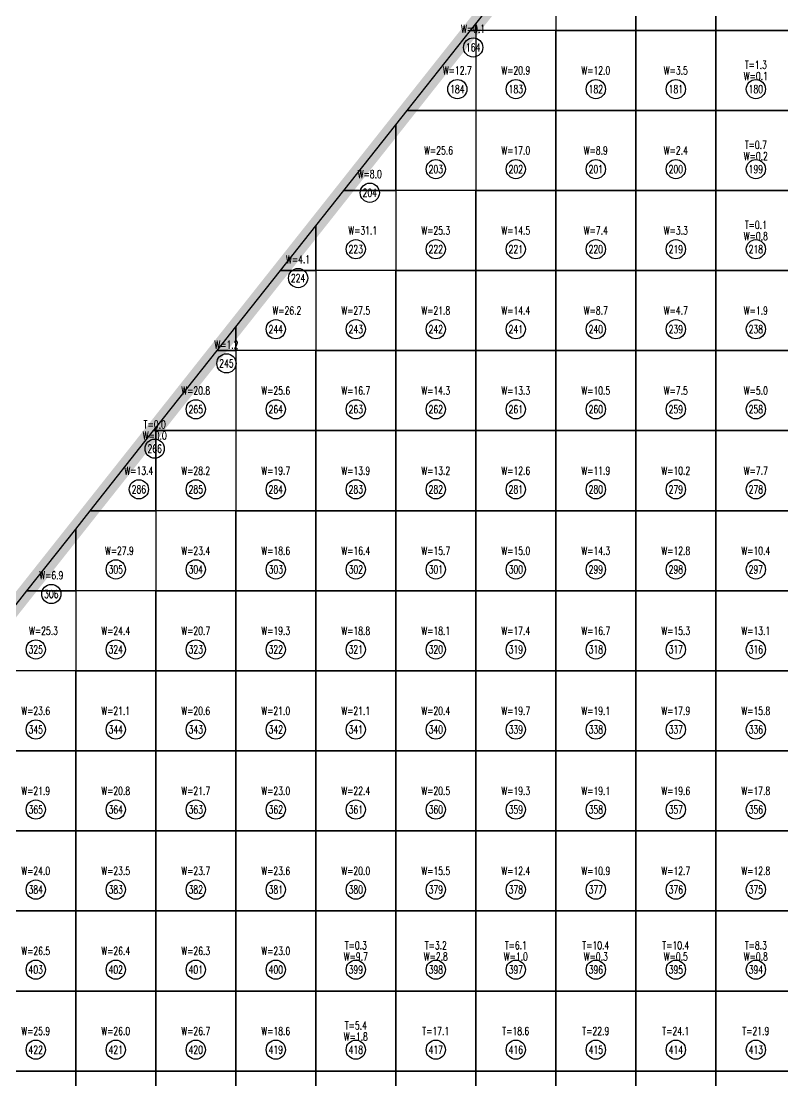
# Model space of a CAD drawing. Extents: x 4283 to 40403, y 1134 to 1764.
# Drawn here: x 29172.29 to 29202.04, y 1595.42 to 1636.78 of the extents above; entities that cross this region are included whole.
import ezdxf
from ezdxf.enums import TextEntityAlignment as Align

# ---------------------------------------------------------------- set-up
doc = ezdxf.new("R2010")
doc.units = 0
for name, color, linetype in [('tdz_2-5方格网', 2, 'Continuous'), ('tdz_2-5方格网计算', 7, 'Continuous'), ('tdz_格田', 6, 'Continuous')]:
    doc.layers.add(name, color=color, linetype=linetype)
doc.styles.add('GLandNum', font='txt_____.ttf', dxfattribs={"width": 0.7, "height": 0.5})

msp = doc.modelspace()

# ---------------------------------------------------------------- linework, layer by layer
at = {"layer": 'tdz_2-5方格网', "linetype": 'Continuous'}
for points in [[(29192.313, 1639.549, 2138.257), (29193.17, 1639.549, 2138.194), (29193.17, 1636.424, 2138.021), (29190.045, 1636.424, 2138.363), (29190.045, 1636.685, 2138.357)], [(29193.17, 1639.549, 2138.194), (29193.17, 1636.424, 2138.021), (29196.295, 1636.424, 2137.669), (29196.295, 1639.549, 2137.84)], [(29196.295, 1639.549, 2137.84), (29196.295, 1636.424, 2137.669), (29199.42, 1636.424, 2137.372), (29199.42, 1639.549, 2137.49)], [(29199.42, 1639.549, 2137.49), (29199.42, 1636.424, 2137.372), (29202.545, 1636.424, 2137.104), (29202.545, 1639.549, 2137.224)], [(29189.838, 1636.424, 2138.366), (29190.045, 1636.424, 2138.363), (29190.045, 1633.299, 2138.209), (29187.363, 1633.299, 2138.475)], [(29190.045, 1636.685, 2138.357), (29190.045, 1636.424, 2138.363), (29189.838, 1636.424, 2138.366)], [(29190.045, 1636.424, 2138.363), (29190.045, 1633.299, 2138.209), (29193.17, 1633.299, 2137.864), (29193.17, 1636.424, 2138.021)], [(29193.17, 1636.424, 2138.021), (29193.17, 1633.299, 2137.864), (29196.295, 1633.299, 2137.54), (29196.295, 1636.424, 2137.669)], [(29196.295, 1636.424, 2137.669), (29196.295, 1633.299, 2137.54), (29199.42, 1633.299, 2137.274), (29199.42, 1636.424, 2137.372)], [(29199.42, 1636.424, 2137.372), (29199.42, 1633.299, 2137.274), (29202.545, 1633.299, 2137.056), (29202.545, 1636.424, 2137.104)], [(29187.363, 1633.299, 2138.475), (29190.045, 1633.299, 2138.209), (29190.045, 1630.174, 2138.082), (29186.92, 1630.174, 2138.399), (29186.92, 1632.74, 2138.495)], [(29190.045, 1633.299, 2138.209), (29190.045, 1630.174, 2138.082), (29193.17, 1630.174, 2137.749), (29193.17, 1633.299, 2137.864)], [(29193.17, 1633.299, 2137.864), (29193.17, 1630.174, 2137.749), (29196.295, 1630.174, 2137.461), (29196.295, 1633.299, 2137.54)], [(29196.295, 1633.299, 2137.54), (29196.295, 1630.174, 2137.461), (29199.42, 1630.174, 2137.284), (29199.42, 1633.299, 2137.274)], [(29199.42, 1633.299, 2137.274), (29199.42, 1630.174, 2137.284), (29202.545, 1630.174, 2137.086), (29202.545, 1633.299, 2137.056)], [(29186.92, 1632.74, 2138.495), (29186.92, 1630.174, 2138.399), (29184.888, 1630.174, 2138.584)], [(29184.888, 1630.174, 2138.584), (29186.92, 1630.174, 2138.399), (29186.92, 1627.049, 2138.568), (29183.795, 1627.049, 2138.589), (29183.795, 1628.794, 2138.633)], [(29186.92, 1630.174, 2138.399), (29186.92, 1627.049, 2138.568), (29190.045, 1627.049, 2137.989), (29190.045, 1630.174, 2138.082)], [(29190.045, 1630.174, 2138.082), (29190.045, 1627.049, 2137.989), (29193.17, 1627.049, 2137.67), (29193.17, 1630.174, 2137.749)], [(29193.17, 1630.174, 2137.749), (29193.17, 1627.049, 2137.67), (29196.295, 1627.049, 2137.425), (29196.295, 1630.174, 2137.461)], [(29196.295, 1630.174, 2137.461), (29196.295, 1627.049, 2137.425), (29199.42, 1627.049, 2137.248), (29199.42, 1630.174, 2137.284)], [(29199.42, 1630.174, 2137.284), (29199.42, 1627.049, 2137.248), (29202.545, 1627.049, 2137.071), (29202.545, 1630.174, 2137.086)], [(29183.795, 1628.794, 2138.633), (29183.795, 1627.049, 2138.589), (29182.413, 1627.049, 2138.694)], [(29182.413, 1627.049, 2138.694), (29183.795, 1627.049, 2138.589), (29183.795, 1623.924, 2138.375), (29180.67, 1623.924, 2138.747), (29180.67, 1624.849, 2138.75)], [(29183.795, 1627.049, 2138.589), (29183.795, 1623.924, 2138.375), (29186.92, 1623.924, 2138.038), (29186.92, 1627.049, 2138.568)], [(29186.92, 1627.049, 2138.568), (29186.92, 1623.924, 2138.038), (29190.045, 1623.924, 2137.932), (29190.045, 1627.049, 2137.989)], [(29190.045, 1627.049, 2137.989), (29190.045, 1623.924, 2137.932), (29193.17, 1623.924, 2137.719), (29193.17, 1627.049, 2137.67)], [(29193.17, 1627.049, 2137.67), (29193.17, 1623.924, 2137.719), (29196.295, 1623.924, 2137.453), (29196.295, 1627.049, 2137.425)], [(29196.295, 1627.049, 2137.425), (29196.295, 1623.924, 2137.453), (29199.42, 1623.924, 2137.276), (29199.42, 1627.049, 2137.248)], [(29199.42, 1627.049, 2137.248), (29199.42, 1623.924, 2137.276), (29202.545, 1623.924, 2137.097), (29202.545, 1627.049, 2137.071)], [(29180.67, 1624.849, 2138.75), (29180.67, 1623.924, 2138.747), (29179.938, 1623.924, 2138.75)], [(29179.938, 1623.924, 2138.75), (29180.67, 1623.924, 2138.747), (29180.67, 1620.799, 2138.536), (29177.545, 1620.799, 2138.752), (29177.545, 1620.903, 2138.751)], [(29180.67, 1623.924, 2138.747), (29180.67, 1620.799, 2138.536), (29183.795, 1620.799, 2138.024), (29183.795, 1623.924, 2138.375)], [(29183.795, 1623.924, 2138.375), (29183.795, 1620.799, 2138.024), (29186.92, 1620.799, 2137.889), (29186.92, 1623.924, 2138.038)], [(29186.92, 1623.924, 2138.038), (29186.92, 1620.799, 2137.889), (29190.045, 1620.799, 2137.754), (29190.045, 1623.924, 2137.932)], [(29190.045, 1623.924, 2137.932), (29190.045, 1620.799, 2137.754), (29193.17, 1620.799, 2137.631), (29193.17, 1623.924, 2137.719)], [(29193.17, 1623.924, 2137.719), (29193.17, 1620.799, 2137.631), (29196.295, 1620.799, 2137.481), (29196.295, 1623.924, 2137.453)], [(29196.295, 1623.924, 2137.453), (29196.295, 1620.799, 2137.481), (29199.42, 1620.799, 2137.301), (29199.42, 1623.924, 2137.276)], [(29199.42, 1623.924, 2137.276), (29199.42, 1620.799, 2137.301), (29202.545, 1620.799, 2137.121), (29202.545, 1623.924, 2137.097)], [(29177.462, 1620.799, 2138.752), (29177.545, 1620.799, 2138.752), (29177.545, 1617.674, 2138.645), (29174.987, 1617.674, 2138.753)], [(29177.545, 1620.903, 2138.751), (29177.545, 1620.799, 2138.752), (29177.462, 1620.799, 2138.752)], [(29177.545, 1617.674, 2138.645), (29177.545, 1620.799, 2138.752), (29180.67, 1620.799, 2138.536), (29180.67, 1617.674, 2138.319)], [(29180.67, 1620.799, 2138.536), (29180.67, 1617.674, 2138.319), (29183.795, 1617.674, 2138.051), (29183.795, 1620.799, 2138.024)], [(29183.795, 1620.799, 2138.024), (29183.795, 1617.674, 2138.051), (29186.92, 1617.674, 2137.914), (29186.92, 1620.799, 2137.889)], [(29186.92, 1620.799, 2137.889), (29186.92, 1617.674, 2137.914), (29190.045, 1617.674, 2137.778), (29190.045, 1620.799, 2137.754)], [(29190.045, 1620.799, 2137.754), (29190.045, 1617.674, 2137.778), (29193.17, 1617.674, 2137.642), (29193.17, 1620.799, 2137.631)], [(29193.17, 1620.799, 2137.631), (29193.17, 1617.674, 2137.642), (29196.295, 1617.674, 2137.506), (29196.295, 1620.799, 2137.481)], [(29196.295, 1620.799, 2137.481), (29196.295, 1617.674, 2137.506), (29199.42, 1617.674, 2137.328), (29199.42, 1620.799, 2137.301)], [(29199.42, 1620.799, 2137.301), (29199.42, 1617.674, 2137.328), (29202.545, 1617.674, 2137.148), (29202.545, 1620.799, 2137.121)], [(29174.987, 1617.674, 2138.753), (29177.545, 1617.674, 2138.645), (29177.545, 1614.549, 2138.428), (29174.42, 1614.549, 2138.707), (29174.42, 1616.958, 2138.753)], [(29177.545, 1617.674, 2138.645), (29177.545, 1614.549, 2138.428), (29180.67, 1614.549, 2138.216), (29180.67, 1617.674, 2138.319)], [(29180.67, 1617.674, 2138.319), (29180.67, 1614.549, 2138.216), (29183.795, 1614.549, 2138.07), (29183.795, 1617.674, 2138.051)], [(29183.795, 1617.674, 2138.051), (29183.795, 1614.549, 2138.07), (29186.92, 1614.549, 2137.934), (29186.92, 1617.674, 2137.914)], [(29186.92, 1617.674, 2137.914), (29186.92, 1614.549, 2137.934), (29190.045, 1614.549, 2137.798), (29190.045, 1617.674, 2137.778)], [(29190.045, 1617.674, 2137.778), (29190.045, 1614.549, 2137.798), (29193.17, 1614.549, 2137.662), (29193.17, 1617.674, 2137.642)], [(29193.17, 1617.674, 2137.642), (29193.17, 1614.549, 2137.662), (29196.295, 1614.549, 2137.526), (29196.295, 1617.674, 2137.506)], [(29196.295, 1617.674, 2137.506), (29196.295, 1614.549, 2137.526), (29199.42, 1614.549, 2137.354), (29199.42, 1617.674, 2137.328)], [(29199.42, 1617.674, 2137.328), (29199.42, 1614.549, 2137.354), (29202.545, 1614.549, 2137.173), (29202.545, 1617.674, 2137.148)], [(29174.42, 1616.958, 2138.753), (29174.42, 1614.549, 2138.707), (29172.512, 1614.549, 2138.754)], [(29172.512, 1614.549, 2138.754), (29174.42, 1614.549, 2138.707), (29174.42, 1611.424, 2138.537), (29171.295, 1611.424, 2138.75), (29171.295, 1613.012, 2138.754)], [(29174.42, 1614.549, 2138.707), (29174.42, 1611.424, 2138.537), (29177.545, 1611.424, 2138.342), (29177.545, 1614.549, 2138.428)], [(29177.545, 1614.549, 2138.428), (29177.545, 1611.424, 2138.342), (29180.67, 1611.424, 2138.191), (29180.67, 1614.549, 2138.216)], [(29180.67, 1614.549, 2138.216), (29180.67, 1611.424, 2138.191), (29183.795, 1611.424, 2138.088), (29183.795, 1614.549, 2138.07)], [(29183.795, 1614.549, 2138.07), (29183.795, 1611.424, 2138.088), (29186.92, 1611.424, 2137.952), (29186.92, 1614.549, 2137.934)], [(29186.92, 1614.549, 2137.934), (29186.92, 1611.424, 2137.952), (29190.045, 1611.424, 2137.815), (29190.045, 1614.549, 2137.798)], [(29190.045, 1614.549, 2137.798), (29190.045, 1611.424, 2137.815), (29193.17, 1611.424, 2137.679), (29193.17, 1614.549, 2137.662)], [(29193.17, 1614.549, 2137.662), (29193.17, 1611.424, 2137.679), (29196.295, 1611.424, 2137.546), (29196.295, 1614.549, 2137.526)], [(29196.295, 1614.549, 2137.526), (29196.295, 1611.424, 2137.546), (29199.42, 1611.424, 2137.381), (29199.42, 1614.549, 2137.354)], [(29199.42, 1614.549, 2137.354), (29199.42, 1611.424, 2137.381), (29202.545, 1611.424, 2137.201), (29202.545, 1614.549, 2137.173)], [(29171.295, 1611.424, 2138.75), (29171.295, 1608.299, 2138.592), (29174.42, 1608.299, 2138.371), (29174.42, 1611.424, 2138.537)], [(29174.42, 1611.424, 2138.537), (29174.42, 1608.299, 2138.371), (29177.545, 1608.299, 2138.276), (29177.545, 1611.424, 2138.342)], [(29177.545, 1611.424, 2138.342), (29177.545, 1608.299, 2138.276), (29180.67, 1608.299, 2138.194), (29180.67, 1611.424, 2138.191)], [(29180.67, 1611.424, 2138.191), (29180.67, 1608.299, 2138.194), (29183.795, 1608.299, 2138.102), (29183.795, 1611.424, 2138.088)], [(29183.795, 1611.424, 2138.088), (29183.795, 1608.299, 2138.102), (29186.92, 1608.299, 2137.966), (29186.92, 1611.424, 2137.952)], [(29186.92, 1611.424, 2137.952), (29186.92, 1608.299, 2137.966), (29190.045, 1608.299, 2137.831), (29190.045, 1611.424, 2137.815)], [(29190.045, 1611.424, 2137.815), (29190.045, 1608.299, 2137.831), (29193.17, 1608.299, 2137.699), (29193.17, 1611.424, 2137.679)], [(29193.17, 1611.424, 2137.679), (29193.17, 1608.299, 2137.699), (29196.295, 1608.299, 2137.566), (29196.295, 1611.424, 2137.546)], [(29196.295, 1611.424, 2137.546), (29196.295, 1608.299, 2137.566), (29199.42, 1608.299, 2137.408), (29199.42, 1611.424, 2137.381)], [(29199.42, 1611.424, 2137.381), (29199.42, 1608.299, 2137.408), (29202.545, 1608.299, 2137.222), (29202.545, 1611.424, 2137.201)], [(29171.295, 1608.299, 2138.592), (29171.295, 1605.174, 2138.544), (29174.42, 1605.174, 2138.405), (29174.42, 1608.299, 2138.371)], [(29174.42, 1608.299, 2138.371), (29174.42, 1605.174, 2138.405), (29177.545, 1605.174, 2138.279), (29177.545, 1608.299, 2138.276)], [(29177.545, 1608.299, 2138.276), (29177.545, 1605.174, 2138.279), (29180.67, 1605.174, 2138.198), (29180.67, 1608.299, 2138.194)], [(29180.67, 1608.299, 2138.194), (29180.67, 1605.174, 2138.198), (29183.795, 1605.174, 2138.116), (29183.795, 1608.299, 2138.102)], [(29183.795, 1608.299, 2138.102), (29183.795, 1605.174, 2138.116), (29186.92, 1605.174, 2137.889), (29186.92, 1608.299, 2137.966)], [(29186.92, 1608.299, 2137.966), (29186.92, 1605.174, 2137.889), (29190.045, 1605.174, 2137.726), (29190.045, 1608.299, 2137.831)], [(29190.045, 1608.299, 2137.831), (29190.045, 1605.174, 2137.726), (29193.17, 1605.174, 2137.563), (29193.17, 1608.299, 2137.699)], [(29193.17, 1608.299, 2137.699), (29193.17, 1605.174, 2137.563), (29196.295, 1605.174, 2137.5), (29196.295, 1608.299, 2137.566)], [(29196.295, 1608.299, 2137.566), (29196.295, 1605.174, 2137.5), (29199.42, 1605.174, 2137.428), (29199.42, 1608.299, 2137.408)], [(29199.42, 1608.299, 2137.408), (29199.42, 1605.174, 2137.428), (29202.545, 1605.174, 2137.199), (29202.545, 1608.299, 2137.222)], [(29171.295, 1605.174, 2138.544), (29171.295, 1602.049, 2138.568), (29174.42, 1602.049, 2138.441), (29174.42, 1605.174, 2138.405)], [(29174.42, 1605.174, 2138.405), (29174.42, 1602.049, 2138.441), (29177.545, 1602.049, 2138.315), (29177.545, 1605.174, 2138.279)], [(29177.545, 1605.174, 2138.279), (29177.545, 1602.049, 2138.315), (29180.67, 1602.049, 2138.193), (29180.67, 1605.174, 2138.198)], [(29180.67, 1605.174, 2138.198), (29180.67, 1602.049, 2138.193), (29183.795, 1602.049, 2137.996), (29183.795, 1605.174, 2138.116)], [(29183.795, 1605.174, 2138.116), (29183.795, 1602.049, 2137.996), (29186.92, 1602.049, 2137.666), (29186.92, 1605.174, 2137.889)], [(29186.92, 1605.174, 2137.889), (29186.92, 1602.049, 2137.666), (29190.045, 1602.049, 2137.464), (29190.045, 1605.174, 2137.726)], [(29190.045, 1605.174, 2137.726), (29190.045, 1602.049, 2137.464), (29193.17, 1602.049, 2137.209), (29193.17, 1605.174, 2137.563)], [(29193.17, 1605.174, 2137.563), (29193.17, 1602.049, 2137.209), (29196.295, 1602.049, 2137.071), (29196.295, 1605.174, 2137.5)], [(29196.295, 1605.174, 2137.5), (29196.295, 1602.049, 2137.071), (29199.42, 1602.049, 2137.049), (29199.42, 1605.174, 2137.428)], [(29199.42, 1605.174, 2137.428), (29199.42, 1602.049, 2137.049), (29202.545, 1602.049, 2136.914), (29202.545, 1605.174, 2137.199)], [(29171.295, 1602.049, 2138.568), (29171.295, 1598.924, 2138.576), (29174.42, 1598.924, 2138.46), (29174.42, 1602.049, 2138.441)], [(29174.42, 1602.049, 2138.441), (29174.42, 1598.924, 2138.46), (29177.545, 1598.924, 2138.345), (29177.545, 1602.049, 2138.315)], [(29177.545, 1602.049, 2138.315), (29177.545, 1598.924, 2138.345), (29180.67, 1598.924, 2138.224), (29180.67, 1602.049, 2138.193)], [(29180.67, 1602.049, 2138.193), (29180.67, 1598.924, 2138.224), (29183.795, 1598.924, 2137.867), (29183.795, 1602.049, 2137.996)], [(29183.795, 1602.049, 2137.996), (29183.795, 1598.924, 2137.867), (29186.92, 1598.924, 2137.03), (29186.92, 1602.049, 2137.666)], [(29186.92, 1602.049, 2137.666), (29186.92, 1598.924, 2137.03), (29190.045, 1598.924, 2136.831), (29190.045, 1602.049, 2137.464)], [(29190.045, 1602.049, 2137.464), (29190.045, 1598.924, 2136.831), (29193.17, 1598.924, 2136.542), (29193.17, 1602.049, 2137.209)], [(29193.17, 1602.049, 2137.209), (29193.17, 1598.924, 2136.542), (29196.295, 1598.924, 2136.253), (29196.295, 1602.049, 2137.071)], [(29196.295, 1602.049, 2137.071), (29196.295, 1598.924, 2136.253), (29199.42, 1598.924, 2136.25), (29199.42, 1602.049, 2137.049)], [(29199.42, 1602.049, 2137.049), (29199.42, 1598.924, 2136.25), (29202.545, 1598.924, 2136.185), (29202.545, 1602.049, 2136.914)], [(29171.295, 1598.924, 2138.576), (29171.295, 1595.799, 2138.449), (29174.42, 1595.799, 2138.334), (29174.42, 1598.924, 2138.46)], [(29174.42, 1598.924, 2138.46), (29174.42, 1595.799, 2138.334), (29177.545, 1595.799, 2138.219), (29177.545, 1598.924, 2138.345)], [(29177.545, 1598.924, 2138.345), (29177.545, 1595.799, 2138.219), (29180.67, 1595.799, 2138.164), (29180.67, 1598.924, 2138.224)], [(29180.67, 1598.924, 2138.224), (29180.67, 1595.799, 2138.164), (29183.795, 1595.799, 2137.423), (29183.795, 1598.924, 2137.867)], [(29183.795, 1598.924, 2137.867), (29183.795, 1595.799, 2137.423), (29186.92, 1595.799, 2136.686), (29186.92, 1598.924, 2137.03)], [(29186.92, 1598.924, 2137.03), (29186.92, 1595.799, 2136.686), (29190.045, 1595.799, 2136.615), (29190.045, 1598.924, 2136.831)], [(29190.045, 1598.924, 2136.831), (29190.045, 1595.799, 2136.615), (29193.17, 1595.799, 2136.545), (29193.17, 1598.924, 2136.542)], [(29193.17, 1598.924, 2136.542), (29193.17, 1595.799, 2136.545), (29196.295, 1595.799, 2136.297), (29196.295, 1598.924, 2136.253)], [(29196.295, 1598.924, 2136.253), (29196.295, 1595.799, 2136.297), (29199.42, 1595.799, 2136.242), (29199.42, 1598.924, 2136.25)], [(29199.42, 1598.924, 2136.25), (29199.42, 1595.799, 2136.242), (29202.545, 1595.799, 2136.109), (29202.545, 1598.924, 2136.185)], [(29171.295, 1595.799, 2138.449), (29171.295, 1592.674, 2138.331), (29174.42, 1592.674, 2138.207), (29174.42, 1595.799, 2138.334)], [(29174.42, 1595.799, 2138.334), (29174.42, 1592.674, 2138.207), (29177.545, 1592.674, 2138.185), (29177.545, 1595.799, 2138.219)], [(29177.545, 1595.799, 2138.219), (29177.545, 1592.674, 2138.185), (29180.67, 1592.674, 2138.136), (29180.67, 1595.799, 2138.164)], [(29180.67, 1595.799, 2138.164), (29180.67, 1592.674, 2138.136), (29183.795, 1592.674, 2137.33), (29183.795, 1595.799, 2137.423)], [(29183.795, 1595.799, 2137.423), (29183.795, 1592.674, 2137.33), (29186.92, 1592.674, 2136.729), (29186.92, 1595.799, 2136.686)], [(29186.92, 1595.799, 2136.686), (29186.92, 1592.674, 2136.729), (29190.045, 1592.674, 2136.586), (29190.045, 1595.799, 2136.615)], [(29190.045, 1595.799, 2136.615), (29190.045, 1592.674, 2136.586), (29193.17, 1592.674, 2136.442), (29193.17, 1595.799, 2136.545)], [(29193.17, 1595.799, 2136.545), (29193.17, 1592.674, 2136.442), (29196.295, 1592.674, 2136.298), (29196.295, 1595.799, 2136.297)], [(29196.295, 1595.799, 2136.297), (29196.295, 1592.674, 2136.298), (29199.42, 1592.674, 2136.18), (29199.42, 1595.799, 2136.242)], [(29199.42, 1595.799, 2136.242), (29199.42, 1592.674, 2136.18), (29202.545, 1592.674, 2136.038), (29202.545, 1595.799, 2136.109)]]:
    msp.add_polyline3d(points, close=True, dxfattribs=at)
at = {"layer": 'tdz_2-5方格网计算', "color": 7}
for centre in [(29189.941, 1635.76), (29189.323, 1634.133), (29191.607, 1634.133), (29194.732, 1634.133), (29197.857, 1634.133), (29200.982, 1634.133), (29188.482, 1631.008), (29191.607, 1631.008), (29194.732, 1631.008), (29197.857, 1631.008), (29200.982, 1631.008), (29185.904, 1630.087), (29185.357, 1627.883), (29188.482, 1627.883), (29191.607, 1627.883), (29194.732, 1627.883), (29197.857, 1627.883), (29200.982, 1627.883), (29183.104, 1626.756), (29182.232, 1624.758), (29185.357, 1624.758), (29188.482, 1624.758), (29191.607, 1624.758), (29194.732, 1624.758), (29197.857, 1624.758), (29200.982, 1624.758), (29180.304, 1623.426), (29179.107, 1621.633), (29182.232, 1621.633), (29185.357, 1621.633), (29188.482, 1621.633), (29191.607, 1621.633), (29194.732, 1621.633), (29197.857, 1621.633), (29200.982, 1621.633), (29177.504, 1620.096), (29176.885, 1618.508), (29179.107, 1618.508), (29182.232, 1618.508), (29185.357, 1618.508), (29188.482, 1618.508), (29191.607, 1618.508), (29194.732, 1618.508), (29197.857, 1618.508), (29200.982, 1618.508), (29175.982, 1615.383), (29179.107, 1615.383), (29182.232, 1615.383), (29185.357, 1615.383), (29188.482, 1615.383), (29191.607, 1615.383), (29194.732, 1615.383), (29197.857, 1615.383), (29200.982, 1615.383), (29173.466, 1614.422), (29172.857, 1612.258), (29175.982, 1612.258), (29179.107, 1612.258), (29182.232, 1612.258), (29185.357, 1612.258), (29188.482, 1612.258), (29191.607, 1612.258), (29194.732, 1612.258), (29197.857, 1612.258), (29200.982, 1612.258), (29172.857, 1609.133), (29175.982, 1609.133), (29179.107, 1609.133), (29182.232, 1609.133), (29185.357, 1609.133), (29188.482, 1609.133), (29191.607, 1609.133), (29194.732, 1609.133), (29197.857, 1609.133), (29200.982, 1609.133), (29172.857, 1606.008), (29175.982, 1606.008), (29179.107, 1606.008), (29182.232, 1606.008), (29185.357, 1606.008), (29188.482, 1606.008), (29191.607, 1606.008), (29194.732, 1606.008), (29197.857, 1606.008), (29200.982, 1606.008), (29172.857, 1602.883), (29175.982, 1602.883), (29179.107, 1602.883), (29182.232, 1602.883), (29185.357, 1602.883), (29188.482, 1602.883), (29191.607, 1602.883), (29194.732, 1602.883), (29197.857, 1602.883), (29200.982, 1602.883), (29172.857, 1599.758), (29175.982, 1599.758), (29179.107, 1599.758), (29182.232, 1599.758), (29185.357, 1599.758), (29188.482, 1599.758), (29191.607, 1599.758), (29194.732, 1599.758), (29197.857, 1599.758), (29200.982, 1599.758), (29172.857, 1596.633), (29175.982, 1596.633), (29179.107, 1596.633), (29182.232, 1596.633), (29185.357, 1596.633), (29188.482, 1596.633), (29191.607, 1596.633), (29194.732, 1596.633), (29197.857, 1596.633), (29200.982, 1596.633)]:
    msp.add_circle(centre, 0.375, dxfattribs=at)
at = {"layer": 'tdz_格田', "linetype": 'Continuous', "const_width": 0.625}
msp.add_lwpolyline([(29258.126, 1648.74), (29197.532, 1573.924), (29158.795, 1597.231), (29217.057, 1670.79), (29258.126, 1648.74)], close=True, dxfattribs=at)

# ---------------------------------------------------------------- texts
at = {"layer": 'tdz_2-5方格网计算', "color": 173, "style": 'GLandNum', "width": 0.7}
for s, p in [('W=0.1', (29189.941, 1636.49)), ('W=12.7', (29189.323, 1634.862)), ('W=20.9', (29191.607, 1634.862)), ('W=12.0', (29194.732, 1634.862)), ('W=3.5', (29197.857, 1634.862)), ('W=0.1', (29200.982, 1634.643)), ('W=25.6', (29188.593, 1631.737)), ('W=17.0', (29191.607, 1631.737)), ('W=8.9', (29194.732, 1631.737)), ('W=2.4', (29197.857, 1631.737)), ('W=0.2', (29200.982, 1631.518)), ('W=8.0', (29185.904, 1630.816)), ('W=31.1', (29185.63, 1628.612)), ('W=25.3', (29188.482, 1628.612)), ('W=14.5', (29191.607, 1628.612)), ('W=7.4', (29194.732, 1628.612)), ('W=3.3', (29197.857, 1628.612)), ('W=0.8', (29200.982, 1628.393)), ('W=4.1', (29183.104, 1627.486)), ('W=26.2', (29182.668, 1625.487)), ('W=27.5', (29185.357, 1625.487)), ('W=21.8', (29188.482, 1625.487)), ('W=14.4', (29191.607, 1625.487)), ('W=8.7', (29194.732, 1625.487)), ('W=4.7', (29197.857, 1625.487)), ('W=1.9', (29200.982, 1625.487)), ('W=1.2', (29180.304, 1624.156)), ('W=20.8', (29179.107, 1622.362)), ('W=25.6', (29182.232, 1622.362)), ('W=16.7', (29185.357, 1622.362)), ('W=14.3', (29188.482, 1622.362)), ('W=13.3', (29191.607, 1622.362)), ('W=10.5', (29194.732, 1622.362)), ('W=7.5', (29197.857, 1622.362)), ('W=5.0', (29200.982, 1622.362)), ('W=0.0', (29177.504, 1620.607)), ('W=13.4', (29176.885, 1619.237)), ('W=28.2', (29179.107, 1619.237)), ('W=19.7', (29182.232, 1619.237)), ('W=13.9', (29185.357, 1619.237)), ('W=13.2', (29188.482, 1619.237)), ('W=12.6', (29191.607, 1619.237)), ('W=11.9', (29194.732, 1619.237)), ('W=10.2', (29197.857, 1619.237)), ('W=7.7', (29200.982, 1619.237)), ('W=27.9', (29176.124, 1616.112)), ('W=23.4', (29179.107, 1616.112)), ('W=18.6', (29182.232, 1616.112)), ('W=16.4', (29185.357, 1616.112)), ('W=15.7', (29188.482, 1616.112)), ('W=15.0', (29191.607, 1616.112)), ('W=14.3', (29194.732, 1616.112)), ('W=12.8', (29197.857, 1616.112)), ('W=10.4', (29200.982, 1616.112)), ('W=6.9', (29173.466, 1615.152)), ('W=25.3', (29173.161, 1612.987)), ('W=24.4', (29175.982, 1612.987)), ('W=20.7', (29179.107, 1612.987)), ('W=19.3', (29182.232, 1612.987)), ('W=18.8', (29185.357, 1612.987)), ('W=18.1', (29188.482, 1612.987)), ('W=17.4', (29191.607, 1612.987)), ('W=16.7', (29194.732, 1612.987)), ('W=15.3', (29197.857, 1612.987)), ('W=13.1', (29200.982, 1612.987)), ('W=23.6', (29172.857, 1609.862)), ('W=21.1', (29175.982, 1609.862)), ('W=20.6', (29179.107, 1609.862)), ('W=21.0', (29182.232, 1609.862)), ('W=21.1', (29185.357, 1609.862)), ('W=20.4', (29188.482, 1609.862)), ('W=19.7', (29191.607, 1609.862)), ('W=19.1', (29194.732, 1609.862)), ('W=17.9', (29197.857, 1609.862)), ('W=15.8', (29200.982, 1609.862)), ('W=21.9', (29172.857, 1606.737)), ('W=20.8', (29175.982, 1606.737)), ('W=21.7', (29179.107, 1606.737)), ('W=23.0', (29182.232, 1606.737)), ('W=22.4', (29185.357, 1606.737)), ('W=20.5', (29188.482, 1606.737)), ('W=19.3', (29191.607, 1606.737)), ('W=19.1', (29194.732, 1606.737)), ('W=19.6', (29197.857, 1606.737)), ('W=17.8', (29200.982, 1606.737)), ('W=24.0', (29172.857, 1603.612)), ('W=23.5', (29175.982, 1603.612)), ('W=23.7', (29179.107, 1603.612)), ('W=23.6', (29182.232, 1603.612)), ('W=20.0', (29185.357, 1603.612)), ('W=15.5', (29188.482, 1603.612)), ('W=12.4', (29191.607, 1603.612)), ('W=10.9', (29194.732, 1603.612)), ('W=12.7', (29197.857, 1603.612)), ('W=12.8', (29200.982, 1603.612)), ('W=26.5', (29172.857, 1600.487)), ('W=26.4', (29175.982, 1600.487)), ('W=26.3', (29179.107, 1600.487)), ('W=23.0', (29182.232, 1600.487)), ('W=9.7', (29185.357, 1600.268)), ('W=2.8', (29188.482, 1600.268)), ('W=1.0', (29191.607, 1600.268)), ('W=0.3', (29194.732, 1600.268)), ('W=0.5', (29197.857, 1600.268)), ('W=0.8', (29200.982, 1600.268)), ('W=25.9', (29172.857, 1597.362)), ('W=26.0', (29175.982, 1597.362)), ('W=26.7', (29179.107, 1597.362)), ('W=18.6', (29182.232, 1597.362)), ('W=1.8', (29185.357, 1597.143))]:
    msp.add_text(s, height=0.3125, dxfattribs=at).set_placement(p, align=Align.MIDDLE_CENTER)
at = {"layer": 'tdz_2-5方格网计算', "color": 7, "style": 'GLandNum', "width": 0.7}
for s, p in [('164', (29189.941, 1635.76)), ('184', (29189.323, 1634.133)), ('183', (29191.607, 1634.133)), ('182', (29194.732, 1634.133)), ('181', (29197.857, 1634.133)), ('180', (29200.982, 1634.133)), ('203', (29188.482, 1631.008)), ('202', (29191.607, 1631.008)), ('201', (29194.732, 1631.008)), ('200', (29197.857, 1631.008)), ('199', (29200.982, 1631.008)), ('204', (29185.904, 1630.087)), ('223', (29185.357, 1627.883)), ('222', (29188.482, 1627.883)), ('221', (29191.607, 1627.883)), ('220', (29194.732, 1627.883)), ('219', (29197.857, 1627.883)), ('218', (29200.982, 1627.883)), ('224', (29183.104, 1626.756)), ('244', (29182.232, 1624.758)), ('243', (29185.357, 1624.758)), ('242', (29188.482, 1624.758)), ('241', (29191.607, 1624.758)), ('240', (29194.732, 1624.758)), ('239', (29197.857, 1624.758)), ('238', (29200.982, 1624.758)), ('245', (29180.304, 1623.426)), ('265', (29179.107, 1621.633)), ('264', (29182.232, 1621.633)), ('263', (29185.357, 1621.633)), ('262', (29188.482, 1621.633)), ('261', (29191.607, 1621.633)), ('260', (29194.732, 1621.633)), ('259', (29197.857, 1621.633)), ('258', (29200.982, 1621.633)), ('266', (29177.504, 1620.096)), ('286', (29176.885, 1618.508)), ('285', (29179.107, 1618.508)), ('284', (29182.232, 1618.508)), ('283', (29185.357, 1618.508)), ('282', (29188.482, 1618.508)), ('281', (29191.607, 1618.508)), ('280', (29194.732, 1618.508)), ('279', (29197.857, 1618.508)), ('278', (29200.982, 1618.508)), ('305', (29175.982, 1615.383)), ('304', (29179.107, 1615.383)), ('303', (29182.232, 1615.383)), ('302', (29185.357, 1615.383)), ('301', (29188.482, 1615.383)), ('300', (29191.607, 1615.383)), ('299', (29194.732, 1615.383)), ('298', (29197.857, 1615.383)), ('297', (29200.982, 1615.383)), ('306', (29173.466, 1614.422)), ('325', (29172.857, 1612.258)), ('324', (29175.982, 1612.258)), ('323', (29179.107, 1612.258)), ('322', (29182.232, 1612.258)), ('321', (29185.357, 1612.258)), ('320', (29188.482, 1612.258)), ('319', (29191.607, 1612.258)), ('318', (29194.732, 1612.258)), ('317', (29197.857, 1612.258)), ('316', (29200.982, 1612.258)), ('345', (29172.857, 1609.133)), ('344', (29175.982, 1609.133)), ('343', (29179.107, 1609.133)), ('342', (29182.232, 1609.133)), ('341', (29185.357, 1609.133)), ('340', (29188.482, 1609.133)), ('339', (29191.607, 1609.133)), ('338', (29194.732, 1609.133)), ('337', (29197.857, 1609.133)), ('336', (29200.982, 1609.133)), ('365', (29172.857, 1606.008)), ('364', (29175.982, 1606.008)), ('363', (29179.107, 1606.008)), ('362', (29182.232, 1606.008)), ('361', (29185.357, 1606.008)), ('360', (29188.482, 1606.008)), ('359', (29191.607, 1606.008)), ('358', (29194.732, 1606.008)), ('357', (29197.857, 1606.008)), ('356', (29200.982, 1606.008)), ('384', (29172.857, 1602.883)), ('383', (29175.982, 1602.883)), ('382', (29179.107, 1602.883)), ('381', (29182.232, 1602.883)), ('380', (29185.357, 1602.883)), ('379', (29188.482, 1602.883)), ('378', (29191.607, 1602.883)), ('377', (29194.732, 1602.883)), ('376', (29197.857, 1602.883)), ('375', (29200.982, 1602.883)), ('403', (29172.857, 1599.758)), ('402', (29175.982, 1599.758)), ('401', (29179.107, 1599.758)), ('400', (29182.232, 1599.758)), ('399', (29185.357, 1599.758)), ('398', (29188.482, 1599.758)), ('397', (29191.607, 1599.758)), ('396', (29194.732, 1599.758)), ('395', (29197.857, 1599.758)), ('394', (29200.982, 1599.758)), ('422', (29172.857, 1596.633)), ('421', (29175.982, 1596.633)), ('420', (29179.107, 1596.633)), ('419', (29182.232, 1596.633)), ('418', (29185.357, 1596.633)), ('417', (29188.482, 1596.633)), ('416', (29191.607, 1596.633)), ('415', (29194.732, 1596.633)), ('414', (29197.857, 1596.633)), ('413', (29200.982, 1596.633))]:
    msp.add_text(s, height=0.3125, dxfattribs=at).set_placement(p, align=Align.MIDDLE_CENTER)
at = {"layer": 'tdz_2-5方格网计算', "color": 2, "style": 'GLandNum', "width": 0.7}
for s, p in [('T=1.3', (29200.982, 1635.081)), ('T=0.7', (29200.982, 1631.956)), ('T=0.1', (29200.982, 1628.831)), ('T=0.0', (29177.504, 1621.044)), ('T=0.3', (29185.357, 1600.706)), ('T=3.2', (29188.482, 1600.706)), ('T=6.1', (29191.607, 1600.706)), ('T=10.4', (29194.732, 1600.706)), ('T=10.4', (29197.857, 1600.706)), ('T=8.3', (29200.982, 1600.706)), ('T=5.4', (29185.357, 1597.581)), ('T=17.1', (29188.482, 1597.362)), ('T=18.6', (29191.607, 1597.362)), ('T=22.9', (29194.732, 1597.362)), ('T=24.1', (29197.857, 1597.362)), ('T=21.9', (29200.982, 1597.362))]:
    msp.add_text(s, height=0.3125, dxfattribs=at).set_placement(p, align=Align.MIDDLE_CENTER)

doc.saveas('drawing.dxf')
